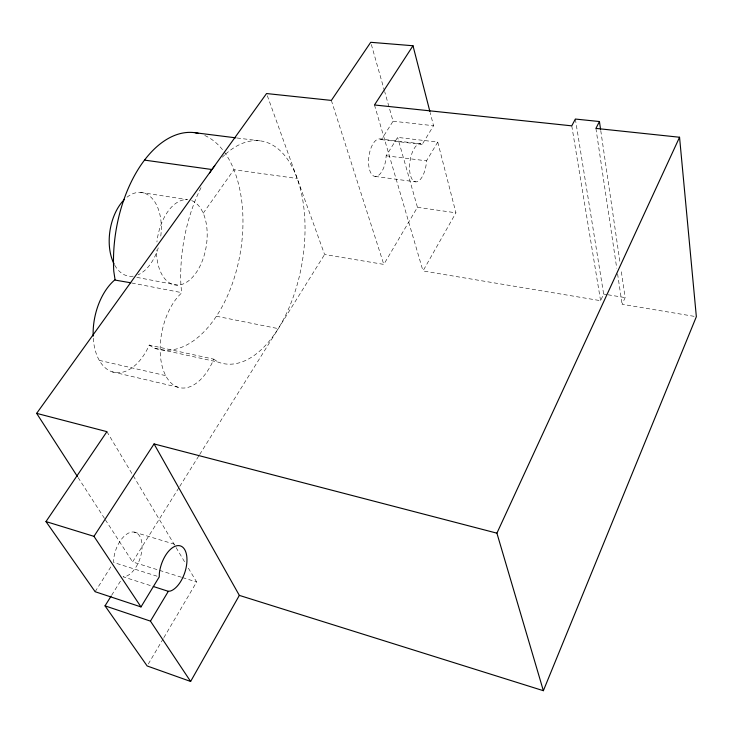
<?xml version="1.0" encoding="UTF-8"?>
<svg xmlns="http://www.w3.org/2000/svg" width="733" height="733" viewBox="0 0 733 733"><rect width="100%" height="100%" fill="white"/><g stroke="black" fill="none" stroke-linecap="round" stroke-linejoin="round"><path stroke-width="0.55" stroke-dasharray="3.67 2.75" d="M575.359 119.048L603.653 294.061L600.584 300.686L423.005 270.963L455.926 212.817L437.748 142.101L397.643 137.392L386.154 155.79L385.915 158.951A18.893 8.594 -82.6 0 1 374.875 176.406A18.893 8.594 -82.6 0 1 368.937 156.285A18.893 8.594 -82.6 0 1 380.015 138.968L420.815 143.815L422.135 144.483L433.542 125.719L430.161 112.57M437.748 142.101L426.514 160.829L426.249 164.045A19.195 8.237 -82.3 0 1 415.455 181.83A19.195 8.237 -82.3 0 1 409.976 161.452A19.195 8.237 -82.3 0 1 420.815 143.815M93.274 338.261A50.595 30.383 -77.9 0 0 115.512 372.593A50.595 30.383 -77.9 0 0 149.037 345.609L149.23 345.06L213.752 359.161L213.56 359.729A52.034 29.018 -78 0 1 165.108 374.471A52.034 29.018 -78 0 1 181.61 292.962L180.859 283.918A112.891 60.152 -80.5 0 1 201.96 185.843M694.096 316.326L622.115 304.287L625.13 297.598L621.016 269.387M148.304 664.016L163.267 638.635M163.844 637.655L196.636 582.002L187.84 567.26M267.325 95.702L324.6 254.498L383.799 264.402L417.444 207.302L397.643 137.392M111.682 595.205L120.743 580.683M181.436 577.237L132.581 561.927L179.136 487.39M179.741 486.419L199.092 455.45M199.697 454.478L324.6 254.498M95.125 591.714L111.856 565.308M380.015 138.968L381.398 139.637L393.062 121.211L384.688 91.616M203.215 213.193L233.919 169.717L297.177 178.495M393.062 121.211L433.542 125.719M381.398 139.637L422.135 144.483M386.154 155.79L426.514 160.829M237.016 137.987L260.765 140.965M375.021 176.424L415.593 181.848M417.444 207.302L455.926 212.817M140.58 192.422L187.437 199.633A43.146 24.739 -80.8 0 0 156.908 242M603.653 294.061L606.869 294.593M607.941 294.767L625.13 297.598M136.787 277.367L177.56 285.137M131.793 283.002L181.976 292.705M216.4 316.225L278.293 328.641M149.23 345.06L153.774 347.983L218.049 362.084A112.891 60.152 -80.5 0 0 304.91 235.568A112.891 60.152 -80.5 0 0 225.425 154.26M99.285 360.361L165.695 375.635M112.222 371.851L177.936 387.207M134.057 532.066L175.031 544.372M182.526 577.577L196.636 582.002M157.073 576.211L113.642 562.477L113.752 558.775A23.355 12.846 -71.4 0 1 130.236 532.405A23.355 12.846 -71.4 0 1 141.89 550.025A23.355 12.846 -71.4 0 1 125.499 576.532L123.162 576.816L152.198 586.143M213.752 359.161L218.049 362.084M78.119 477.577L104.737 518.79M105.35 519.752L132.581 561.927M106.917 431.655L132.719 474.892M133.305 475.873L184.908 562.348M331.353 100.412L383.799 264.402M374.481 104.975L423.005 270.963M371.338 44.493L384.376 90.525M571.767 125.847L600.584 300.686M595.92 128.403L616.737 268.205M617.58 273.84L622.115 304.287M600.758 130.556L620.026 262.606M222.328 157.192A112.891 60.152 -80.5 0 1 224.646 154.965M204.764 135.504A109.895 63.13 -80.8 0 1 237.739 265.383A109.895 63.13 -80.8 0 1 153.774 347.983M191.661 200.585A43.146 24.739 -80.8 0 1 206.303 245.931A43.146 24.739 -80.8 0 1 178.412 285.091A43.146 24.739 -80.8 0 1 156.45 250.017M126.974 197.204A42.303 25.518 -81 0 1 153.087 199.523A42.303 25.518 -81 0 1 160.435 238.454M158.255 247.846A42.303 25.518 -81 0 1 138.033 274.811M133.195 276.176A42.303 25.518 -81 0 1 114.669 265.099"/><path stroke-width="1.1" d="M153.27 586.482L168.324 591.32L170.587 591A23.804 12.406 -71.9 0 0 186.741 563.796A23.804 12.406 -71.9 0 0 175.627 546.076A23.804 12.406 -71.9 0 0 159.382 573.133L159.244 576.898L140.993 606.924L93.971 536.345L154.067 443.932L239.343 595.388L543.364 690.697L696.35 316.711L679.555 137.245L595.92 128.403L599.438 121.531L575.359 119.048L571.767 125.847L374.481 104.975L412.991 45.748L370.724 42.303L331.353 100.412L266.546 93.549L36.65 413.366L77.496 476.624M543.364 690.697L496.91 533.166L679.555 137.245M111.077 596.176L105.03 605.852L147.15 665.967L190.626 681.452L239.343 595.388M190.626 681.452L150.448 621.126L168.324 591.32M140.993 606.924L95.125 591.714L45.987 521.575L106.917 431.655L36.65 413.366M130.676 282.782L114.678 280.006A50.595 30.383 -77.9 0 0 93.164 336.126M195.161 132.746L235.879 137.85M144.511 160.106L211.929 169.525M154.067 443.932L496.91 533.166M45.987 521.575L93.971 536.345M105.03 605.852L150.448 621.126M412.991 45.748L429.886 111.471M115.063 279.759L113.771 271.183A109.895 63.13 -80.8 0 1 198.414 133.36M599.438 121.531L600.593 129.429M209.491 173.061A112.891 60.152 -80.5 0 1 214.796 165.713M114.156 264.146A42.303 25.518 -81 0 1 124.555 199.339"/></g></svg>
